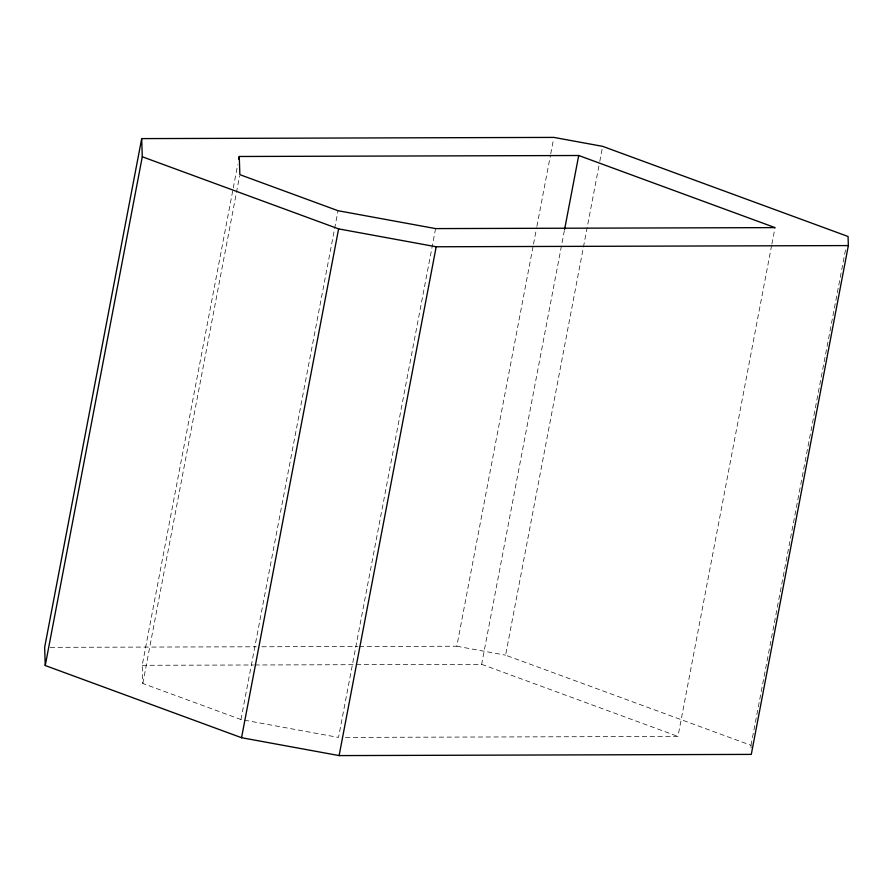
<?xml version="1.0" encoding="UTF-8"?>
<svg xmlns="http://www.w3.org/2000/svg" width="893" height="893" viewBox="0 0 893 893"><rect width="100%" height="100%" fill="white"/><g stroke="black" fill="none" stroke-linecap="round" stroke-linejoin="round"><path stroke-width="0.67" stroke-dasharray="4.46 3.35" d="M435.594 228.597L338.525 737.428L240.965 719.535L142.802 683.48L142.21 665.307L233.006 189.316M233.274 187.954L237.705 164.703M142.802 683.48L239.603 176.021M240.965 719.535L338.023 210.715M359.332 646.499L456.803 646.231L533.255 245.463M533.512 244.102L536.648 227.682M536.905 226.32L550.479 155.192M550.735 153.819L553.347 140.145M254.885 664.984L481.64 664.325L564.61 229.367M751.08 747.91L750.991 745.309L505.594 655.172L599.527 162.76M599.783 161.399L602.652 146.352M345.491 737.406L677.966 736.435L771.63 245.396M771.898 244.035L775.024 227.615M750.991 745.309L845.972 247.439M50.22 647.347L256.302 646.778M261.872 646.766L357.948 646.499M142.21 665.307L253.5 664.984M456.803 646.231L505.594 655.172M481.64 664.325L677.966 736.435"/><path stroke-width="1.34" d="M141.697 138.605L44.65 647.369L45.242 665.531L241.545 737.707L339.117 755.59L751.292 754.395L848.35 245.575L848.06 236.489L602.652 146.352L553.872 137.41L141.697 138.605L142.288 156.777L45.242 665.531M238.755 159.222L239.268 156.487L578.709 155.505L775.024 227.615L435.594 228.597L338.023 210.715L239.86 174.66L239.268 156.487M241.545 737.707L338.614 228.887L142.288 156.777M339.117 755.59L436.186 246.769L848.35 245.575M564.61 229.367L578.709 155.505M338.614 228.887L436.186 246.769"/></g></svg>
